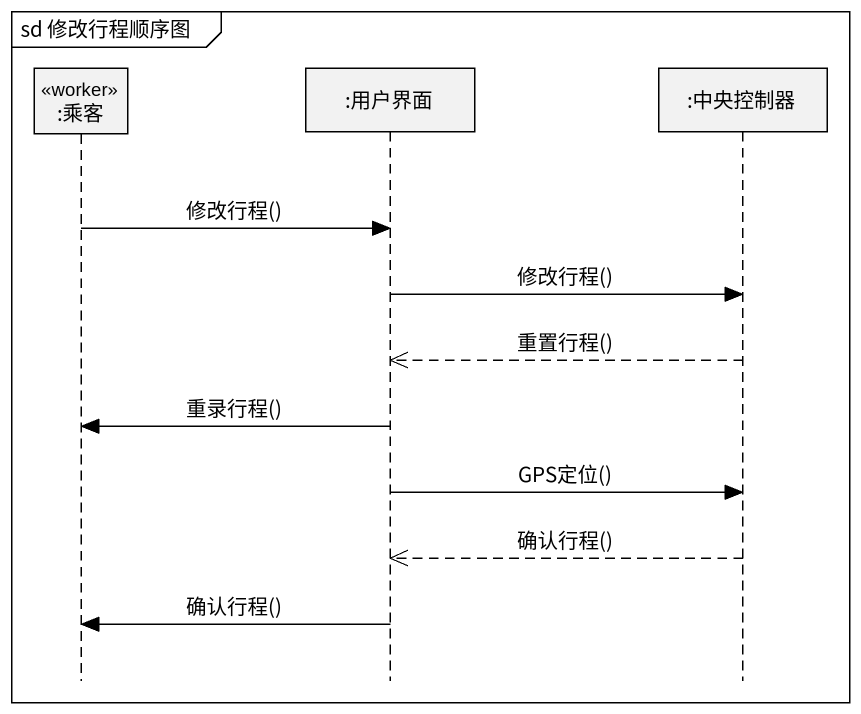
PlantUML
@startuml
mainframe sd 修改行程顺序图
hide footbox
participant ":乘客" as 乘客 <<worker>>
participant ":用户界面" as 用户界面
participant ":中央控制器" as 中央控制器

乘客 -> 用户界面 : 修改行程()
用户界面 -> 中央控制器 : 修改行程()
中央控制器 -->> 用户界面 : 重置行程()
用户界面 -> 乘客 : 重录行程()
用户界面 -> 中央控制器 : GPS定位()
中央控制器 -->> 用户界面 : 确认行程()
用户界面 -> 乘客 : 确认行程()
@enduml
